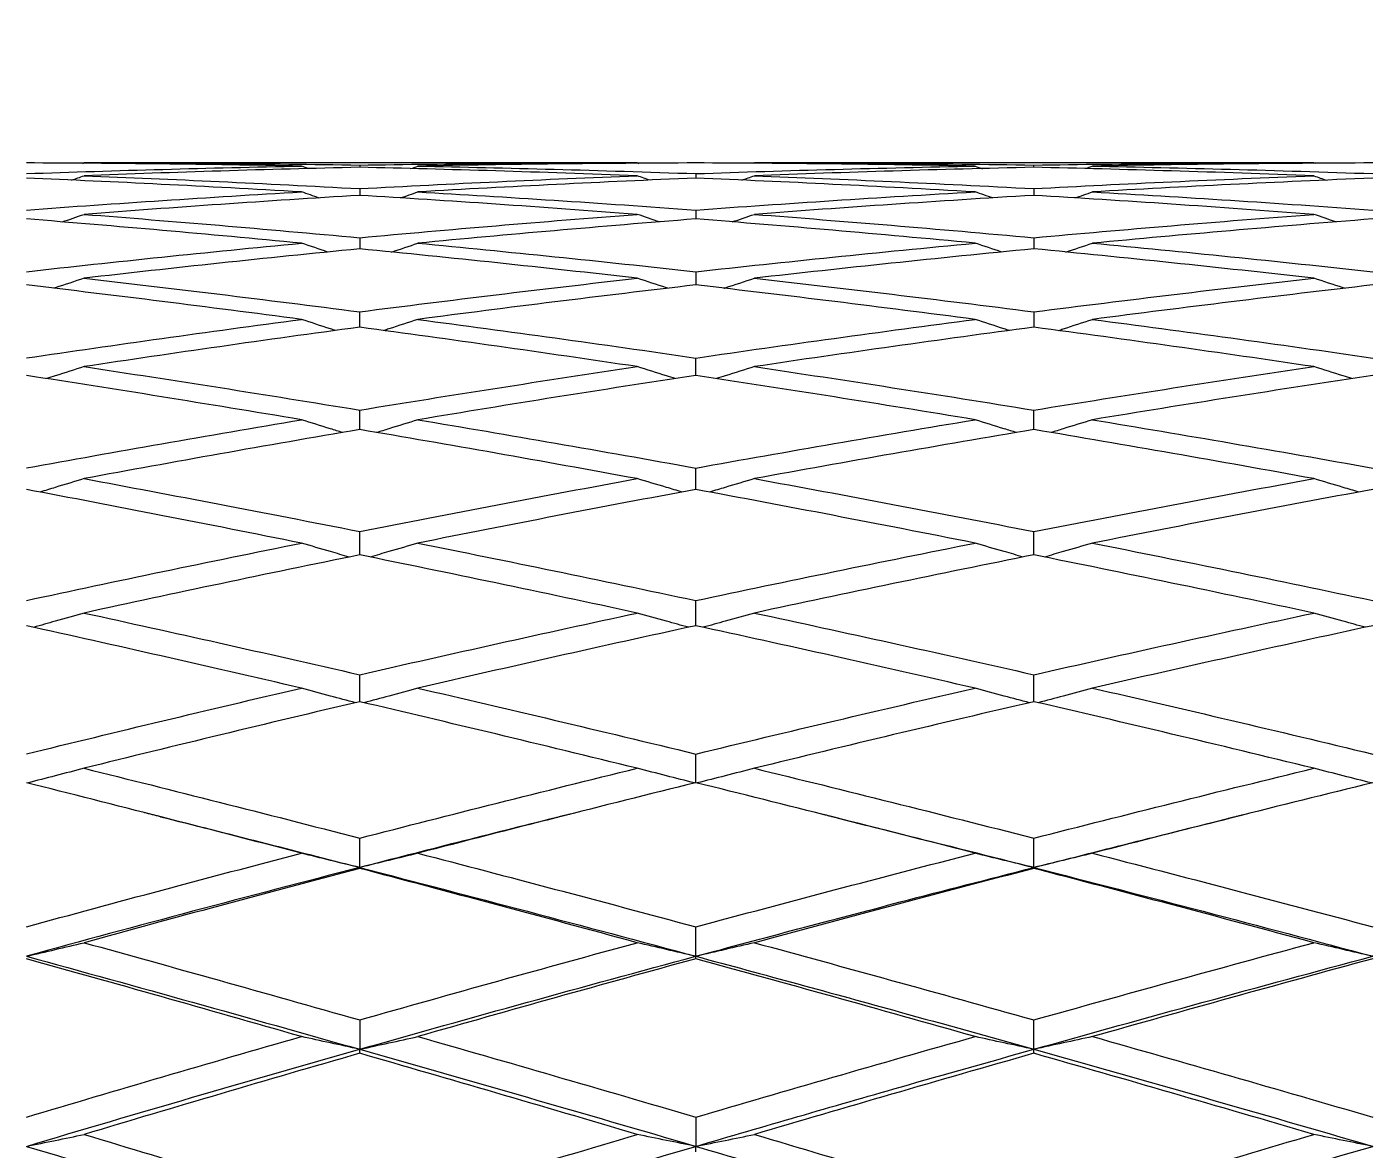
# Model space of a CAD drawing. Extents: x 6453 to 7582, y 0 to 827.
# Drawn here: x 6626.24 to 6636.23, y 227.44 to 235.77 of the extents above; entities that cross this region are included whole.
import ezdxf

# ---------------------------------------------------------------- set-up
doc = ezdxf.new("R2010")
doc.units = 0
doc.header["$LTSCALE"] = 30
doc.header["$MEASUREMENT"] = 0
doc.header["$PDMODE"] = 3
doc.header["$PDSIZE"] = -10
doc.layers.get('0').update_dxf_attribs({"linetype": 'CONTINUOUS'})
doc.layers.get('DEFPOINTS').update_dxf_attribs({"linetype": 'CONTINUOUS'})
doc.layers.add('1', color=7, linetype='CONTINUOUS')
doc.styles.add('Daelim Dimension', font='')
doc.styles.get('Daelim Dimension').set_extended_font_data('나눔고딕')
doc.dimstyles.new('DEFAULT', dxfattribs={"dimscale": 2, "dimtxt": 2, "dimasz": 2, "dimexe": 0, "dimexo": 2, "dimgap": 1, "dimtad": 1, "dimdec": 1, "dimzin": 9, "dimdsep": 46, "dimtxsty": 'Daelim Dimension', "dimcen": 0.5, "dimclrd": 252, "dimclre": 252, "dimclrt": 3, "dimadec": 1, "dimazin": 0, "dimtfac": 1, "dimtdec": 1, "dimtix": 1, "dimtmove": 0, "dimatfit": 3, "dimfxl": 1, "dimtolj": 1, "dimtzin": 1, "dimlwd": 9, "dimlwe": 9, "dimarcsym": 0})

# ---------------------------------------------------------------- blocks, each defined once
blk = doc.blocks.new('*D49')
at = {"color": 5, "lineweight": 9, "ltscale": 0.5, "transparency": 16777216}
for p, q in [((6677.3328, 220.0669), (6628.5483, 268.0055)), ((6604.9219, 241.1087), (6627.1712, 263.7506)), ((6649.4763, 191.7188), (6600.6918, 239.6574))]:
    blk.add_line(p, q, dxfattribs=at)
at = {"color": 5, "ltscale": 0.5, "transparency": 16777216}
for points in [[(6626.6957, 264.2179), (6627.6467, 263.2834), (6629.9748, 266.6037)], [(6604.4464, 241.5759), (6605.3974, 240.6414), (6602.1183, 238.2556)]]:
    blk.add_solid(points, dxfattribs=at)
at = {"layer": 'DEFPOINTS', "color": 0, "ltscale": 0.5, "transparency": 16777216}
for p in [(6629.9748, 266.6037), (6680.1858, 217.2633), (6652.3293, 188.9152)]:
    blk.add_point(p, dxfattribs=at)
at = {"color": 7, "ltscale": 0.5, "transparency": 16777216, "insert": (6610.7629, 257.6217), "char_height": 10, "attachment_point": 5, "rotation": 45.50109, "style": 'Daelim Dimension'}
blk.add_mtext('\\A1;40', dxfattribs=at)

msp = doc.modelspace()

# ---------------------------------------------------------------- linework, layer by layer
at = {"layer": '1', "color": 7, "linetype": 'Continuous', "lineweight": 18}
for p, q in [((6630.7703, 234.7633), (6626.6631, 234.7633)), ((6635.7937, 234.7633), (6631.64, 234.7633))]:
    msp.add_line(p, q, dxfattribs=at)
for points, degree in [([(6628.2772, 234.7393), (6627.9237, 234.7461), (6627.2297, 234.7566), (6626.5617, 234.7614), (6626.2342, 234.7626)], 3), ([(6626.2342, 234.6834), (6626.5696, 234.6953), (6627.2456, 234.7166), (6627.9317, 234.7326), (6628.2772, 234.7393)], 3), ([(6626.6529, 234.7597), (6626.6563, 234.7609), (6626.6597, 234.7621), (6626.6631, 234.7633)], 3), ([(6626.6631, 234.7633), (6626.9913, 234.7633), (6627.6605, 234.7607), (6628.3554, 234.7526), (6628.7093, 234.7469)], 3), ([(6628.7093, 234.7302), (6628.3634, 234.7224), (6627.6765, 234.704), (6626.9993, 234.6805), (6626.6631, 234.6674)], 3), ([(6628.3325, 234.7199), (6628.3141, 234.7264), (6628.2956, 234.7328), (6628.2772, 234.7393)], 3), ([(6628.7093, 234.7469), (6629.0495, 234.7523), (6629.7333, 234.7605), (6630.4235, 234.7633), (6630.7703, 234.7633)], 3), ([(6628.7093, 234.7469), (6628.7093, 234.7414), (6628.7093, 234.7358), (6628.7093, 234.7302)], 3), ([(6630.7703, 234.6674), (6630.4132, 234.6811), (6629.7126, 234.705), (6629.0392, 234.7228), (6628.7093, 234.7302)], 3), ([(6629.0876, 234.7203), (6629.1057, 234.7267), (6629.1238, 234.733), (6629.1418, 234.7393)], 3), ([(6631.205, 234.7626), (6630.8581, 234.7614), (6630.1674, 234.7563), (6629.4827, 234.7459), (6629.1418, 234.7393)], 3), ([(6629.1418, 234.7393), (6629.4723, 234.7329), (6630.1466, 234.7174), (6630.8477, 234.6958), (6631.205, 234.6833)], 3), ([(6630.7703, 234.7633), (6630.7741, 234.7619), (6630.778, 234.7606), (6630.7818, 234.7592)], 3), ([(6633.2781, 234.7393), (6632.9197, 234.7461), (6632.2159, 234.7567), (6631.5376, 234.7615), (6631.205, 234.7626)], 3), ([(6631.205, 234.6833), (6631.5455, 234.6952), (6632.2316, 234.7165), (6632.9276, 234.7326), (6633.2781, 234.7393)], 3), ([(6631.64, 234.7633), (6631.6365, 234.7621), (6631.6331, 234.7609), (6631.6296, 234.7597)], 3), ([(6631.64, 234.7633), (6631.973, 234.7633), (6632.6517, 234.7607), (6633.3559, 234.7526), (6633.7144, 234.7469)], 3), ([(6633.7144, 234.7303), (6633.3641, 234.7224), (6632.668, 234.704), (6631.9811, 234.6805), (6631.64, 234.6674)], 3), ([(6633.2781, 234.7393), (6633.2967, 234.7328), (6633.3153, 234.7264), (6633.3339, 234.72)], 3), ([(6633.7144, 234.7469), (6634.0593, 234.7523), (6634.7507, 234.7605), (6635.4455, 234.7633), (6635.7937, 234.7633)], 3), ([(6633.7144, 234.7303), (6633.7144, 234.7358), (6633.7144, 234.7414), (6633.7144, 234.7469)], 3), ([(6635.7937, 234.6674), (6635.4359, 234.681), (6634.7314, 234.7049), (6634.0496, 234.7227), (6633.7144, 234.7303)], 3), ([(6634.1509, 234.7393), (6634.1327, 234.733), (6634.1144, 234.7266), (6634.0962, 234.7203)], 3), ([(6636.2308, 234.7626), (6635.883, 234.7614), (6635.1885, 234.7564), (6634.4964, 234.7459), (6634.1509, 234.7393)], 3), ([(6634.1509, 234.7393), (6634.4863, 234.7329), (6635.1684, 234.7173), (6635.8729, 234.6958), (6636.2308, 234.6833)], 3), ([(6635.8053, 234.7593), (6635.8015, 234.7606), (6635.7976, 234.7619), (6635.7937, 234.7633)], 3), ([(6628.2772, 234.5478), (6627.9236, 234.5682), (6627.2294, 234.6055), (6626.5616, 234.6362), (6626.2342, 234.65)], 3), ([(6626.5697, 234.6347), (6626.6009, 234.6456), (6626.632, 234.6565), (6626.6631, 234.6674)], 3), ([(6626.6631, 234.6674), (6626.9912, 234.6547), (6627.6603, 234.6262), (6628.3553, 234.5913), (6628.7093, 234.572)], 3), ([(6628.7093, 234.572), (6629.0504, 234.5906), (6629.7349, 234.625), (6630.4244, 234.6542), (6630.7703, 234.6674)], 3), ([(6631.205, 234.6501), (6630.8589, 234.6357), (6630.169, 234.6042), (6629.4835, 234.5675), (6629.1418, 234.5478)], 3), ([(6630.8657, 234.6344), (6630.8338, 234.6454), (6630.802, 234.6564), (6630.7703, 234.6674)], 3), ([(6631.205, 234.6833), (6631.205, 234.6722), (6631.205, 234.6612), (6631.205, 234.6501)], 3), ([(6633.2781, 234.5478), (6632.92, 234.5683), (6632.2164, 234.6055), (6631.5379, 234.6362), (6631.205, 234.6501)], 3), ([(6631.5454, 234.6347), (6631.577, 234.6456), (6631.6085, 234.6565), (6631.64, 234.6674)], 3), ([(6631.64, 234.6674), (6631.9732, 234.6547), (6632.6522, 234.6262), (6633.3562, 234.5912), (6633.7144, 234.572)], 3), ([(6633.7144, 234.572), (6634.0511, 234.5901), (6634.7343, 234.6242), (6635.4373, 234.6539), (6635.7937, 234.6674)], 3), ([(6636.2308, 234.6501), (6635.8741, 234.6353), (6635.1708, 234.6034), (6634.4875, 234.567), (6634.1509, 234.5478)], 3), ([(6635.7937, 234.6674), (6635.8257, 234.6564), (6635.8577, 234.6454), (6635.8897, 234.6343)], 3), ([(6626.2342, 234.4133), (6626.5689, 234.4381), (6627.2441, 234.4854), (6627.9309, 234.5278), (6628.2772, 234.5478)], 3), ([(6628.7093, 234.5222), (6628.3629, 234.5011), (6627.6755, 234.4563), (6626.9988, 234.4068), (6626.6631, 234.3809)], 3), ([(6628.4085, 234.5024), (6628.3647, 234.5175), (6628.3209, 234.5327), (6628.2772, 234.5478)], 3), ([(6628.7093, 234.572), (6628.7093, 234.5554), (6628.7093, 234.5388), (6628.7093, 234.5222)], 3), ([(6630.7703, 234.3809), (6630.4133, 234.408), (6629.7129, 234.4586), (6629.0393, 234.5021), (6628.7093, 234.5222)], 3), ([(6629.0112, 234.5027), (6629.0548, 234.5177), (6629.0984, 234.5328), (6629.1418, 234.5478)], 3), ([(6629.1418, 234.5478), (6629.4724, 234.5288), (6630.1468, 234.4875), (6630.8478, 234.4393), (6631.205, 234.4132)], 3), ([(6631.205, 234.4132), (6631.5391, 234.4376), (6632.2188, 234.4845), (6632.9212, 234.5275), (6633.2781, 234.5478)], 3), ([(6633.7144, 234.5222), (6633.3573, 234.5007), (6632.6545, 234.4554), (6631.9744, 234.4063), (6631.64, 234.3809)], 3), ([(6633.4105, 234.5025), (6633.3663, 234.5176), (6633.3222, 234.5327), (6633.2781, 234.5478)], 3), ([(6633.7144, 234.572), (6633.7144, 234.5554), (6633.7144, 234.5388), (6633.7144, 234.5222)], 3), ([(6635.7937, 234.3809), (6635.4361, 234.4079), (6634.732, 234.4584), (6634.0499, 234.502), (6633.7144, 234.5222)], 3), ([(6634.0192, 234.5028), (6634.0632, 234.5178), (6634.1071, 234.5328), (6634.1509, 234.5478)], 3), ([(6634.1509, 234.5478), (6634.4866, 234.5287), (6635.169, 234.4873), (6635.8732, 234.4391), (6636.2308, 234.4132)], 3), ([(6628.2772, 234.167), (6627.9296, 234.2002), (6627.2415, 234.2633), (6626.5676, 234.3201), (6626.2342, 234.347)], 3), ([(6626.4999, 234.3247), (6626.5544, 234.3434), (6626.6088, 234.3621), (6626.6631, 234.3809)], 3), ([(6626.6631, 234.3809), (6626.9919, 234.3555), (6627.6618, 234.3013), (6628.3561, 234.2401), (6628.7093, 234.2075)], 3), ([(6628.7093, 234.2075), (6629.0412, 234.2381), (6629.7166, 234.2977), (6630.4152, 234.3538), (6630.7703, 234.3809)], 3), ([(6631.205, 234.3471), (6630.8498, 234.3189), (6630.1507, 234.2605), (6629.4743, 234.1987), (6629.1418, 234.167)], 3), ([(6630.9361, 234.3245), (6630.8807, 234.3432), (6630.8254, 234.362), (6630.7703, 234.3809)], 3), ([(6631.205, 234.4132), (6631.205, 234.3912), (6631.205, 234.3691), (6631.205, 234.3471)], 3), ([(6633.2781, 234.167), (6632.9203, 234.2008), (6632.217, 234.2644), (6631.5382, 234.3206), (6631.205, 234.3471)], 3), ([(6631.4747, 234.3248), (6631.5299, 234.3434), (6631.585, 234.3621), (6631.64, 234.3809)], 3), ([(6631.64, 234.3809), (6631.9735, 234.3555), (6632.6528, 234.3014), (6633.3565, 234.2401), (6633.7144, 234.2075)], 3), ([(6633.7144, 234.2075), (6634.05, 234.238), (6634.7322, 234.2977), (6635.4362, 234.3538), (6635.7937, 234.3809)], 3), ([(6636.2308, 234.3471), (6635.873, 234.3189), (6635.1686, 234.2604), (6634.4864, 234.1986), (6634.1509, 234.167)], 3), ([(6635.9603, 234.3245), (6635.9047, 234.3433), (6635.8491, 234.3621), (6635.7937, 234.3809)], 3), ([(6626.2342, 233.9554), (6626.5639, 233.9922), (6627.2341, 234.0645), (6627.9259, 234.1334), (6628.2772, 234.167)], 3), ([(6628.7093, 234.1251), (6628.3564, 234.0902), (6627.6624, 234.0189), (6626.9923, 233.9446), (6626.6631, 233.9068)], 3), ([(6628.4735, 234.1007), (6628.4079, 234.1227), (6628.3425, 234.1448), (6628.2772, 234.167)], 3), ([(6628.7093, 234.2075), (6628.7093, 234.18), (6628.7093, 234.1526), (6628.7093, 234.1251)], 3), ([(6630.7703, 233.9068), (6630.4212, 233.9463), (6629.7287, 234.0221), (6629.0473, 234.0917), (6628.7093, 234.1251)], 3), ([(6628.9459, 234.101), (6629.0114, 234.1229), (6629.0767, 234.1449), (6629.1418, 234.167)], 3), ([(6629.1418, 234.167), (6629.4751, 234.1352), (6630.1523, 234.0683), (6630.8506, 233.9942), (6631.205, 233.9553)], 3), ([(6631.205, 233.9553), (6631.5367, 233.9917), (6632.2139, 234.0637), (6632.9188, 234.1331), (6633.2781, 234.167)], 3), ([(6633.7144, 234.1251), (6633.355, 234.0901), (6632.6498, 234.0184), (6631.972, 233.9443), (6631.64, 233.9068)], 3), ([(6633.4761, 234.1008), (6633.4099, 234.1228), (6633.3439, 234.1449), (6633.2781, 234.167)], 3), ([(6633.7144, 234.2075), (6633.7144, 234.18), (6633.7144, 234.1526), (6633.7144, 234.1251)], 3), ([(6635.7937, 233.9068), (6635.4364, 233.947), (6634.7325, 234.0234), (6634.0502, 234.0924), (6633.7144, 234.1251)], 3), ([(6633.9534, 234.101), (6634.0194, 234.123), (6634.0853, 234.1449), (6634.1509, 234.167)], 3), ([(6634.1509, 234.167), (6634.4869, 234.1353), (6635.1695, 234.0685), (6635.8734, 233.9943), (6636.2308, 233.9552)], 3), ([(6628.2772, 233.6009), (6627.9273, 233.6472), (6627.2369, 233.736), (6626.5653, 233.8177), (6626.2342, 233.8568)], 3), ([(6626.6631, 233.9068), (6626.9932, 233.8689), (6627.6644, 233.7895), (6628.3574, 233.7027), (6628.7093, 233.6574)], 3), ([(6628.7093, 233.6574), (6629.042, 233.7002), (6629.7182, 233.7848), (6630.416, 233.8667), (6630.7703, 233.9068)], 3), ([(6631.205, 233.8569), (6630.8507, 233.8157), (6630.1527, 233.7317), (6629.4753, 233.6449), (6629.1418, 233.6009)], 3), ([(6633.2781, 233.6009), (6632.929, 233.6466), (6632.2344, 233.7348), (6631.5469, 233.8172), (6631.205, 233.8569)], 3), ([(6631.64, 233.9068), (6631.9768, 233.8687), (6632.6594, 233.7892), (6633.3598, 233.7025), (6633.7144, 233.6573)], 3), ([(6633.7144, 233.6573), (6634.063, 233.7017), (6634.7583, 233.7877), (6635.4493, 233.868), (6635.7937, 233.9068)], 3), ([(6636.2308, 233.8569), (6635.8769, 233.816), (6635.1763, 233.7323), (6634.4903, 233.6452), (6634.1509, 233.6009)], 3), ([(6626.2342, 233.3145), (6626.5652, 233.3636), (6627.2368, 233.4605), (6627.9272, 233.5547), (6628.2772, 233.6009)], 3), ([(6628.7093, 233.5432), (6628.3576, 233.4956), (6627.6648, 233.3991), (6626.9934, 233.3002), (6626.6631, 233.2503)], 3), ([(6630.7703, 233.2503), (6630.4204, 233.3024), (6629.727, 233.4033), (6629.0464, 233.4976), (6628.7093, 233.5432)], 3), ([(6629.1418, 233.6009), (6629.477, 233.5567), (6630.156, 233.4649), (6630.8524, 233.3658), (6631.205, 233.3144)], 3), ([(6631.205, 233.3144), (6631.5448, 233.3639), (6632.2301, 233.4613), (6632.9269, 233.555), (6633.2781, 233.6009)], 3), ([(6633.7144, 233.5433), (6633.3649, 233.4965), (6632.6696, 233.4009), (6631.9819, 233.3012), (6631.64, 233.2503)], 3), ([(6635.7937, 233.2503), (6635.4459, 233.3018), (6634.7514, 233.4021), (6634.0596, 233.4971), (6633.7144, 233.5433)], 3), ([(6634.1509, 233.6009), (6634.4894, 233.5567), (6635.1745, 233.4649), (6635.876, 233.3658), (6636.2308, 233.3144)], 3), ([(6626.6631, 233.2503), (6626.9952, 233.2002), (6627.6683, 233.0963), (6628.3593, 232.9851), (6628.7093, 232.9276)], 3), ([(6628.7093, 232.9276), (6629.0459, 232.9829), (6629.726, 233.092), (6630.4199, 233.1981), (6630.7703, 233.2503)], 3), ([(6631.64, 233.2503), (6631.9786, 233.2), (6632.663, 233.0959), (6633.3616, 232.9848), (6633.7144, 232.9275)], 3), ([(6633.7144, 232.9275), (6634.0576, 232.9832), (6634.7473, 233.0928), (6635.4438, 233.1985), (6635.7937, 233.2503)], 3), ([(6628.2772, 232.8559), (6627.9241, 232.9151), (6627.2305, 233.0289), (6626.5621, 233.1342), (6626.2342, 233.1848)], 3), ([(6631.205, 233.1849), (6630.8549, 233.1318), (6630.1609, 233.0237), (6629.4794, 232.9123), (6629.1418, 232.8559)], 3), ([(6633.2781, 232.8559), (6632.9279, 232.9139), (6632.2323, 233.0266), (6631.5458, 233.1332), (6631.205, 233.1849)], 3), ([(6636.2308, 233.185), (6635.8811, 233.1322), (6635.1848, 233.0244), (6634.4945, 232.9127), (6634.1509, 232.8559)], 3), ([(6626.2342, 232.4978), (6626.5642, 232.5582), (6627.2347, 232.6785), (6627.9262, 232.7971), (6628.2772, 232.8559)], 3), ([(6629.1418, 232.8559), (6629.4789, 232.7996), (6630.1599, 232.6836), (6630.8544, 232.5608), (6631.205, 232.4977)], 3), ([(6631.205, 232.4977), (6631.5445, 232.5588), (6632.2296, 232.6797), (6632.9266, 232.7977), (6633.2781, 232.8559)], 3), ([(6634.1509, 232.8559), (6634.4903, 232.7998), (6635.1763, 232.684), (6635.8769, 232.561), (6636.2308, 232.4976)], 3), ([(6628.7093, 232.7829), (6628.3593, 232.7233), (6627.6683, 232.6029), (6626.9952, 232.4804), (6626.6631, 232.4187)], 3), ([(6630.7703, 232.4187), (6630.4131, 232.4841), (6629.7124, 232.6101), (6629.0391, 232.7268), (6628.7093, 232.7829)], 3), ([(6633.7144, 232.783), (6633.3634, 232.7239), (6632.6666, 232.604), (6631.9804, 232.481), (6631.64, 232.4187)], 3), ([(6635.7937, 232.4187), (6635.442, 232.4828), (6634.7436, 232.6074), (6634.0557, 232.7256), (6633.7144, 232.783)], 3), ([(6628.2772, 231.94), (6627.9239, 232.011), (6627.23, 232.1483), (6626.5619, 232.2765), (6626.2342, 232.3384)], 3), ([(6626.6631, 232.4187), (6626.9915, 232.3577), (6627.6608, 232.2315), (6628.3556, 232.0962), (6628.7093, 232.0262)], 3), ([(6628.7093, 232.0262), (6629.0476, 232.0931), (6629.7295, 232.2255), (6630.4216, 232.3549), (6630.7703, 232.4187)], 3), ([(6631.205, 232.3385), (6630.8561, 232.2737), (6630.1634, 232.1423), (6629.4807, 232.0079), (6629.1418, 231.94)], 3), ([(6633.2781, 231.94), (6632.9195, 232.0112), (6632.2153, 232.1487), (6631.5374, 232.2768), (6631.205, 232.3385)], 3), ([(6631.64, 232.4187), (6631.9799, 232.3566), (6632.6656, 232.229), (6633.3629, 232.0948), (6633.7144, 232.026)], 3), ([(6633.7144, 232.026), (6634.0583, 232.0933), (6634.7488, 232.2261), (6635.4445, 232.3552), (6635.7937, 232.4187)], 3), ([(6636.2308, 232.3386), (6635.8818, 232.2741), (6635.1861, 232.1431), (6634.4952, 232.0083), (6634.1509, 231.94)], 3), ([(6626.2342, 231.5142), (6626.5691, 231.5865), (6627.2444, 231.7299), (6627.9311, 231.8705), (6628.2772, 231.94)], 3), ([(6629.1418, 231.94), (6629.4722, 231.8738), (6630.1464, 231.7367), (6630.8476, 231.59), (6631.205, 231.514)], 3), ([(6631.205, 231.514), (6631.5454, 231.5863), (6632.2314, 231.7297), (6632.9275, 231.8704), (6633.2781, 231.94)], 3), ([(6634.1509, 231.94), (6634.4906, 231.8726), (6635.177, 231.7343), (6635.8772, 231.5887), (6636.2308, 231.514)], 3), ([(6628.7093, 231.8526), (6628.3627, 231.7821), (6627.6751, 231.6396), (6626.9986, 231.4943), (6626.6631, 231.4211)], 3), ([(6630.7703, 231.4211), (6630.4131, 231.498), (6629.7125, 231.6466), (6629.0391, 231.7855), (6628.7093, 231.8526)], 3), ([(6633.7144, 231.8528), (6633.3641, 231.7823), (6632.668, 231.6398), (6631.9811, 231.4944), (6631.64, 231.4211)], 3), ([(6635.7937, 231.4211), (6635.4356, 231.4977), (6634.7308, 231.6462), (6634.0493, 231.7854), (6633.7144, 231.8528)], 3), ([(6626.6631, 231.4211), (6626.9913, 231.3494), (6627.6605, 231.2016), (6628.3554, 231.0442), (6628.7093, 230.963)], 3), ([(6628.7093, 230.963), (6629.049, 231.0409), (6629.7322, 231.1952), (6630.423, 231.3463), (6630.7703, 231.4211)], 3), ([(6631.64, 231.4211), (6631.973, 231.3495), (6632.6517, 231.2017), (6633.3559, 231.0442), (6633.7144, 230.9629)], 3), ([(6633.7144, 230.9629), (6634.054, 231.0399), (6634.7402, 231.1934), (6635.4403, 231.3454), (6635.7937, 231.4211)], 3), ([(6628.2772, 230.8633), (6627.9237, 230.9454), (6627.2296, 231.1046), (6626.5617, 231.2543), (6626.2342, 231.3268)], 3), ([(6631.205, 231.327), (6630.8575, 231.2513), (6630.1661, 231.0983), (6629.482, 230.9421), (6629.1418, 230.8633)], 3), ([(6633.2781, 230.8633), (6632.9198, 230.9456), (6632.2159, 231.1049), (6631.5377, 231.2545), (6631.205, 231.327)], 3), ([(6636.2308, 231.327), (6635.8785, 231.2507), (6635.1795, 231.097), (6634.4919, 230.9415), (6634.1509, 230.8633)], 3), ([(6626.2342, 230.3745), (6626.5695, 230.4571), (6627.2454, 230.6213), (6627.9316, 230.7831), (6628.2772, 230.8633)], 3), ([(6629.1418, 230.8633), (6629.4723, 230.7868), (6630.1466, 230.6289), (6630.8477, 230.4609), (6631.205, 230.3743)], 3), ([(6631.205, 230.3743), (6631.5481, 230.4574), (6632.2368, 230.6221), (6632.9302, 230.7835), (6633.2781, 230.8633)], 3), ([(6634.1509, 230.8633), (6634.4864, 230.7864), (6635.1684, 230.6281), (6635.8729, 230.4605), (6636.2308, 230.3742)], 3), ([(6628.7093, 230.7625), (6628.3633, 230.6814), (6627.6762, 230.5178), (6626.9991, 230.3518), (6626.6631, 230.2683)], 3), ([(6630.7703, 230.2683), (6630.4132, 230.3558), (6629.7127, 230.5256), (6629.0392, 230.6852), (6628.7093, 230.7625)], 3), ([(6633.7144, 230.7627), (6633.3665, 230.682), (6632.6729, 230.5189), (6631.9836, 230.3524), (6631.64, 230.2683)], 3), ([(6635.7937, 230.2683), (6635.4359, 230.3555), (6634.7315, 230.5249), (6634.0497, 230.6849), (6633.7144, 230.7627)], 3), ([(6631.205, 230.1568), (6631.205, 230.1931), (6631.205, 230.2656), (6631.205, 230.338), (6631.205, 230.3743)], 3), ([(6626.6631, 230.2683), (6626.9911, 230.1868), (6627.6602, 230.0189), (6628.3552, 229.8412), (6628.7093, 229.7498)], 3), ([(6628.7093, 229.7498), (6629.0461, 229.8367), (6629.7264, 230.0102), (6630.4201, 230.1825), (6630.7703, 230.2683)], 3), ([(6631.64, 230.2683), (6631.9733, 230.1868), (6632.6523, 230.0189), (6633.3562, 229.8411), (6633.7144, 229.7496)], 3), ([(6633.7144, 229.7496), (6634.0592, 229.8377), (6634.7506, 230.0122), (6635.4454, 230.1835), (6635.7937, 230.2683)], 3), ([(6628.2772, 229.6377), (6627.9235, 229.7299), (6627.2293, 229.9094), (6626.5615, 230.0788), (6626.2342, 230.1611)], 3), ([(6631.205, 230.1613), (6630.8552, 230.0748), (6630.1615, 229.9009), (6629.4797, 229.7256), (6629.1418, 229.6377)], 3), ([(6633.2781, 229.6377), (6632.9201, 229.73), (6632.2165, 229.9094), (6631.538, 230.0789), (6631.205, 230.1613)], 3), ([(6636.2308, 230.1613), (6635.8829, 230.0758), (6635.1884, 229.9029), (6634.4963, 229.7266), (6634.1509, 229.6377)], 3), ([(6627.2302, 229.9086), (6627.1123, 229.9385)], 1), ([(6630.273, 229.928), (6630.1633, 229.9006)], 1), ([(6632.263, 229.8971), (6632.1551, 229.924)], 1), ([(6627.2292, 229.9089), (6627.7212, 229.7852), (6628.2146, 229.6594), (6628.7093, 229.5316)], 3), ([(6630.1642, 229.9008), (6629.6782, 229.7797), (6629.1932, 229.6566), (6628.7093, 229.5316)], 3), ([(6633.7144, 229.5316), (6634.1958, 229.6546), (6634.6775, 229.7757), (6635.1594, 229.8949)], 3), ([(6635.2643, 229.921), (6635.1585, 229.8947)], 1), ([(6628.7093, 229.5316), (6628.7093, 229.5679), (6628.7093, 229.6407), (6628.7093, 229.7134), (6628.7093, 229.7498)], 3), ([(6633.7144, 229.5316), (6633.7144, 229.5679), (6633.7144, 229.6406), (6633.7144, 229.7133), (6633.7144, 229.7496)], 3), ([(6626.2342, 229.0911), (6626.5655, 229.1819), (6627.2373, 229.364), (6627.9275, 229.5464), (6628.2772, 229.6377)], 3), ([(6628.7093, 229.5316), (6628.6368, 229.5491), (6628.4923, 229.5844), (6628.3488, 229.6199), (6628.2772, 229.6377)], 3), ([(6629.1418, 229.6377), (6629.0702, 229.6199), (6628.9264, 229.5844), (6628.7818, 229.5492), (6628.7093, 229.5316)], 3), ([(6629.1418, 229.6377), (6629.4724, 229.5516), (6630.1469, 229.3745), (6630.8479, 229.1872), (6631.205, 229.0909)], 3), ([(6631.205, 229.0909), (6631.5449, 229.1825), (6632.2304, 229.3654), (6632.927, 229.5471), (6633.2781, 229.6377)], 3), ([(6633.7144, 229.5316), (6633.6412, 229.5492), (6633.4953, 229.5844), (6633.3504, 229.6199), (6633.2781, 229.6377)], 3), ([(6634.1509, 229.6377), (6634.0786, 229.6199), (6633.9336, 229.5844), (6633.7876, 229.5492), (6633.7144, 229.5316)], 3), ([(6634.1509, 229.6377), (6634.4867, 229.5512), (6635.1691, 229.3736), (6635.8733, 229.1867), (6636.2308, 229.0908)], 3), ([(6628.7093, 229.5316), (6627.8804, 229.3174), (6627.055, 229.0977), (6626.2342, 228.8727)], 3), ([(6628.7093, 229.5245), (6628.3582, 229.4322), (6627.6661, 229.2478), (6626.9941, 229.0644), (6626.6631, 228.9731)], 3), ([(6628.7093, 229.5316), (6629.5381, 229.3174), (6630.3704, 229.0977), (6631.205, 228.8727)], 3), ([(6628.7093, 229.5245), (6628.7093, 229.5257), (6628.7093, 229.5281), (6628.7093, 229.5304), (6628.7093, 229.5316)], 3), ([(6630.7703, 228.9731), (6630.4134, 229.0702), (6629.713, 229.2591), (6629.0394, 229.4377), (6628.7093, 229.5245)], 3), ([(6633.7144, 229.5247), (6633.3635, 229.4334), (6632.6669, 229.2502), (6631.9806, 229.0656), (6631.64, 228.9731)], 3), ([(6633.7144, 229.5316), (6634.5524, 229.3175), (6635.3916, 229.0977), (6636.2308, 228.8727)], 3), ([(6633.7144, 229.5247), (6633.7144, 229.5259), (6633.7144, 229.5282), (6633.7144, 229.5305), (6633.7144, 229.5316)], 3), ([(6635.7937, 228.9731), (6635.4362, 229.0698), (6634.7321, 229.2583), (6634.05, 229.4374), (6633.7144, 229.5247)], 3), ([(6631.205, 228.8727), (6631.205, 228.909), (6631.205, 228.9818), (6631.205, 229.0545), (6631.205, 229.0909)], 3), ([(6626.2342, 228.8727), (6626.3061, 228.8893), (6626.4495, 228.9227), (6626.5921, 228.9563), (6626.6631, 228.9731)], 3), ([(6626.6631, 228.9731), (6626.991, 228.8825), (6627.66, 228.6966), (6628.3551, 228.5004), (6628.7093, 228.3997)], 3), ([(6628.7093, 228.3997), (6629.05, 228.4966), (6629.7342, 228.689), (6630.424, 228.8788), (6630.7703, 228.9731)], 3), ([(6631.205, 228.8727), (6631.132, 228.8893), (6630.9867, 228.9227), (6630.8422, 228.9562), (6630.7703, 228.9731)], 3), ([(6631.64, 228.9731), (6631.5679, 228.9563), (6631.4234, 228.9227), (6631.2779, 228.8893), (6631.205, 228.8727)], 3), ([(6631.64, 228.9731), (6631.9736, 228.8824), (6632.653, 228.6962), (6633.3566, 228.5001), (6633.7144, 228.3995)], 3), ([(6633.7144, 228.3995), (6634.0508, 228.4941), (6634.7338, 228.6844), (6635.437, 228.8766), (6635.7937, 228.9731)], 3), ([(6636.2308, 228.8727), (6636.1575, 228.8893), (6636.0113, 228.9227), (6635.8661, 228.9563), (6635.7937, 228.9731)], 3), ([(6626.2342, 228.8727), (6627.055, 228.6476), (6627.8804, 228.4173), (6628.7093, 228.182)], 3), ([(6628.2772, 228.2764), (6627.9234, 228.3778), (6627.2291, 228.5755), (6626.5614, 228.7629), (6626.2342, 228.8541)], 3), ([(6628.7093, 228.182), (6629.5381, 228.4173), (6630.3704, 228.6476), (6631.205, 228.8727)], 3), ([(6631.205, 228.8543), (6630.8582, 228.7592), (6630.1676, 228.5678), (6629.4828, 228.3739), (6629.1418, 228.2764)], 3), ([(6631.205, 228.8543), (6631.205, 228.8574), (6631.205, 228.8636), (6631.205, 228.8697), (6631.205, 228.8727)], 3), ([(6633.2781, 228.2764), (6632.9204, 228.3777), (6632.2172, 228.5753), (6631.5383, 228.7629), (6631.205, 228.8543)], 3), ([(6633.7144, 228.182), (6634.5524, 228.4173), (6635.3916, 228.6476), (6636.2308, 228.8727)], 3), ([(6636.2308, 228.8544), (6635.8738, 228.757), (6635.1703, 228.5633), (6634.4873, 228.3716), (6634.1509, 228.2764)], 3), ([(6628.7093, 228.3997), (6628.7093, 228.3634), (6628.7093, 228.2908), (6628.7093, 228.2183), (6628.7093, 228.182)], 3), ([(6633.7144, 228.182), (6633.7144, 228.2182), (6633.7144, 228.2908), (6633.7144, 228.3633), (6633.7144, 228.3995)], 3), ([(6626.2342, 227.6781), (6626.5686, 227.7781), (6627.2435, 227.9778), (6627.9306, 228.177), (6628.2772, 228.2764)], 3), ([(6628.7093, 228.182), (6628.6368, 228.1976), (6628.4923, 228.229), (6628.3488, 228.2606), (6628.2772, 228.2764)], 3), ([(6628.7093, 228.182), (6628.7818, 228.1976), (6628.9264, 228.229), (6629.0702, 228.2606), (6629.1418, 228.2764)], 3), ([(6629.1418, 228.2764), (6629.4726, 228.1818), (6630.1473, 227.9875), (6630.8481, 227.7828), (6631.205, 227.6778)], 3), ([(6631.205, 227.6778), (6631.5385, 227.7759), (6632.2175, 227.9739), (6632.9206, 228.1751), (6633.2781, 228.2764)], 3), ([(6633.7144, 228.182), (6633.6412, 228.1976), (6633.4953, 228.229), (6633.3504, 228.2606), (6633.2781, 228.2764)], 3), ([(6634.1509, 228.2764), (6634.0786, 228.2606), (6633.9336, 228.229), (6633.7876, 228.1976), (6633.7144, 228.182)], 3), ([(6634.1509, 228.2764), (6634.487, 228.1812), (6635.1697, 227.9864), (6635.8736, 227.7823), (6636.2308, 227.6778)], 3), ([(6626.2342, 227.4613), (6627.055, 227.7063), (6627.8804, 227.9466), (6628.7093, 228.182)], 3), ([(6628.7093, 228.1521), (6628.3626, 228.0521), (6627.6748, 227.8516), (6626.9984, 227.6503), (6626.6631, 227.5495)], 3), ([(6628.7093, 228.182), (6629.5381, 227.9466), (6630.3704, 227.7063), (6631.205, 227.4613)], 3), ([(6628.7093, 228.1521), (6628.7093, 228.1571), (6628.7093, 228.1671), (6628.7093, 228.177), (6628.7093, 228.182)], 3), ([(6630.7703, 227.5495), (6630.4136, 227.6552), (6629.7135, 227.8612), (6629.0396, 228.0569), (6628.7093, 228.1521)], 3), ([(6633.7144, 228.1523), (6633.3565, 228.0502), (6632.6528, 227.8475), (6631.9735, 227.6482), (6631.64, 227.5495)], 3), ([(6633.7144, 228.182), (6634.5524, 227.9466), (6635.3916, 227.7063), (6636.2308, 227.4613)], 3), ([(6633.7144, 228.1523), (6633.7144, 228.1573), (6633.7144, 228.1672), (6633.7144, 228.1771), (6633.7144, 228.182)], 3), ([(6635.7937, 227.5495), (6635.4365, 227.6547), (6634.7327, 227.8603), (6634.0503, 228.0565), (6633.7144, 228.1523)], 3), ([(6631.205, 227.6778), (6631.205, 227.6418), (6631.205, 227.5696), (6631.205, 227.4974), (6631.205, 227.4613)], 3), ([(6626.2342, 227.4613), (6626.3061, 227.476), (6626.4495, 227.5053), (6626.5921, 227.5348), (6626.6631, 227.5495)], 3), ([(6626.6631, 227.5495), (6626.991, 227.451), (6627.6599, 227.2489), (6628.3551, 227.0365), (6628.7093, 226.9277)], 3), ([(6628.7093, 226.9277), (6629.041, 227.0296), (6629.7162, 227.2352), (6630.415, 227.4442), (6630.7703, 227.5495)], 3), ([(6631.205, 227.4613), (6631.132, 227.476), (6630.9867, 227.5053), (6630.8422, 227.5348), (6630.7703, 227.5495)], 3), ([(6631.205, 227.4613), (6631.2779, 227.476), (6631.4234, 227.5053), (6631.5679, 227.5348), (6631.64, 227.5495)], 3), ([(6631.64, 227.5495), (6631.974, 227.4507), (6632.6537, 227.2483), (6633.3569, 227.0361), (6633.7144, 226.9275)], 3), ([(6633.7144, 226.9275), (6634.0556, 227.0311), (6634.7434, 227.2385), (6635.4418, 227.4459), (6635.7937, 227.5495)], 3), ([(6636.2308, 227.4613), (6636.1575, 227.476), (6636.0113, 227.5053), (6635.8661, 227.5348), (6635.7937, 227.5495)], 3), ([(6626.2342, 227.4613), (6627.055, 227.2164), (6627.8804, 226.9667), (6628.7093, 226.7127)], 3), ([(6628.7093, 226.7127), (6629.5381, 226.9667), (6630.3704, 227.2164), (6631.205, 227.4613)], 3), ([(6631.205, 227.4203), (6631.205, 227.4272), (6631.205, 227.4409), (6631.205, 227.4546), (6631.205, 227.4613)], 3), ([(6633.7144, 226.7128), (6634.5524, 226.9667), (6635.3916, 227.2164), (6636.2308, 227.4613)], 3)]:
    msp.add_open_spline(points, degree=degree, dxfattribs=at)
for points, knots in [([(6631.205, 233.9553), (6631.205, 233.9234), (6631.205, 233.8906), (6631.205, 233.8578), (6631.205, 233.8569)], [0, 0, 0, 0, 0.971554, 1, 1, 1, 1]), ([(6626.6631, 233.9068), (6626.5921, 233.8829), (6626.5173, 233.8579), (6626.4423, 233.833), (6626.4388, 233.8318)], [0, 0, 0, 0, 0.95346, 1, 1, 1, 1]), ([(6630.997, 233.8319), (6630.9936, 233.833), (6630.9178, 233.8579), (6630.8422, 233.8829), (6630.7703, 233.9068)], [0, 0, 0, 0, 0.044262, 1, 1, 1, 1]), ([(6631.4132, 233.832), (6631.4165, 233.8331), (6631.4923, 233.858), (6631.5679, 233.8829), (6631.64, 233.9068)], [0, 0, 0, 0, 0.043891, 1, 1, 1, 1]), ([(6636.0215, 233.832), (6636.0182, 233.8331), (6635.942, 233.8579), (6635.8661, 233.8829), (6635.7937, 233.9068)], [0, 0, 0, 0, 0.043661, 1, 1, 1, 1]), ([(6628.7093, 233.5432), (6628.7093, 233.5485), (6628.7093, 233.5866), (6628.7093, 233.6246), (6628.7093, 233.6574)], [0, 0, 0, 0, 0.139689, 1, 1, 1, 1]), ([(6633.7144, 233.6573), (6633.7144, 233.6246), (6633.7144, 233.5866), (6633.7144, 233.5485), (6633.7144, 233.5433)], [0, 0, 0, 0, 0.861093, 1, 1, 1, 1]), ([(6628.5308, 233.5183), (6628.5181, 233.5225), (6628.4333, 233.5499), (6628.3488, 233.5775), (6628.2772, 233.6009)], [0, 0, 0, 0, 0.150337, 1, 1, 1, 1]), ([(6629.1418, 233.6009), (6629.0702, 233.5775), (6628.9857, 233.55), (6628.9009, 233.5225), (6628.8882, 233.5184)], [0, 0, 0, 0, 0.8505, 1, 1, 1, 1]), ([(6633.5339, 233.5184), (6633.5211, 233.5225), (6633.4356, 233.55), (6633.3504, 233.5775), (6633.2781, 233.6009)], [0, 0, 0, 0, 0.149388, 1, 1, 1, 1]), ([(6633.895, 233.5185), (6633.9078, 233.5226), (6633.9934, 233.55), (6634.0786, 233.5775), (6634.1509, 233.6009)], [0, 0, 0, 0, 0.149299, 1, 1, 1, 1]), ([(6626.6631, 233.2503), (6626.5921, 233.2274), (6626.4994, 233.1976), (6626.4063, 233.1679), (6626.3848, 233.1611)], [0, 0, 0, 0, 0.768991, 1, 1, 1, 1]), ([(6631.0521, 233.1611), (6631.0304, 233.1679), (6630.9361, 233.1976), (6630.8422, 233.2274), (6630.7703, 233.2503)], [0, 0, 0, 0, 0.230603, 1, 1, 1, 1]), ([(6631.205, 233.1849), (6631.205, 233.1946), (6631.205, 233.2377), (6631.205, 233.2809), (6631.205, 233.3144)], [0, 0, 0, 0, 0.22334, 1, 1, 1, 1]), ([(6631.64, 233.2503), (6631.5679, 233.2274), (6631.474, 233.1976), (6631.3798, 233.168), (6631.3581, 233.1612)], [0, 0, 0, 0, 0.769935, 1, 1, 1, 1]), ([(6636.077, 233.1611), (6636.0551, 233.168), (6635.9604, 233.1976), (6635.8661, 233.2274), (6635.7937, 233.2503)], [0, 0, 0, 0, 0.230177, 1, 1, 1, 1]), ([(6628.7093, 232.7829), (6628.7093, 232.7969), (6628.7093, 232.8451), (6628.7093, 232.8934), (6628.7093, 232.9276)], [0, 0, 0, 0, 0.290151, 1, 1, 1, 1]), ([(6633.7144, 232.783), (6633.7144, 232.797), (6633.7144, 232.8451), (6633.7144, 232.8933), (6633.7144, 232.9275)], [0, 0, 0, 0, 0.289723, 1, 1, 1, 1]), ([(6628.5832, 232.7609), (6628.5529, 232.7702), (6628.4506, 232.8018), (6628.3488, 232.8335), (6628.2772, 232.8559)], [0, 0, 0, 0, 0.295169, 1, 1, 1, 1]), ([(6629.1418, 232.8559), (6629.0702, 232.8335), (6628.9683, 232.8019), (6628.8659, 232.7703), (6628.8357, 232.761)], [0, 0, 0, 0, 0.705281, 1, 1, 1, 1]), ([(6633.5867, 232.761), (6633.5563, 232.7703), (6633.4531, 232.8018), (6633.3504, 232.8335), (6633.2781, 232.8559)], [0, 0, 0, 0, 0.294487, 1, 1, 1, 1]), ([(6634.1509, 232.8559), (6634.0786, 232.8335), (6633.9759, 232.8019), (6633.8727, 232.7703), (6633.8423, 232.7611)], [0, 0, 0, 0, 0.705795, 1, 1, 1, 1]), ([(6631.205, 232.3385), (6631.205, 232.3568), (6631.205, 232.4098), (6631.205, 232.4629), (6631.205, 232.4977)], [0, 0, 0, 0, 0.343818, 1, 1, 1, 1]), ([(6626.6631, 232.4187), (6626.5921, 232.397), (6626.4828, 232.3637), (6626.3729, 232.3305), (6626.3347, 232.319)], [0, 0, 0, 0, 0.65201, 1, 1, 1, 1]), ([(6631.1027, 232.3191), (6631.064, 232.3306), (6630.9529, 232.3637), (6630.8422, 232.397), (6630.7703, 232.4187)], [0, 0, 0, 0, 0.347218, 1, 1, 1, 1]), ([(6631.64, 232.4187), (6631.5679, 232.397), (6631.4573, 232.3637), (6631.3461, 232.3306), (6631.3074, 232.3192)], [0, 0, 0, 0, 0.653075, 1, 1, 1, 1]), ([(6636.1278, 232.3191), (6636.089, 232.3306), (6635.9773, 232.3637), (6635.8661, 232.397), (6635.7937, 232.4187)], [0, 0, 0, 0, 0.346899, 1, 1, 1, 1]), ([(6628.7093, 231.8527), (6628.7093, 231.8752), (6628.7093, 231.933), (6628.7093, 231.9908), (6628.7093, 232.0262)], [0, 0, 0, 0, 0.389186, 1, 1, 1, 1]), ([(6633.7144, 231.8527), (6633.7144, 231.8752), (6633.7144, 231.933), (6633.7144, 231.9907), (6633.7144, 232.026)], [0, 0, 0, 0, 0.388892, 1, 1, 1, 1]), ([(6628.6318, 231.8365), (6628.5853, 231.85), (6628.4667, 231.8844), (6628.3488, 231.9189), (6628.2772, 231.94)], [0, 0, 0, 0, 0.391416, 1, 1, 1, 1]), ([(6629.1418, 231.94), (6629.0702, 231.919), (6628.9521, 231.8844), (6628.8335, 231.85), (6628.787, 231.8366)], [0, 0, 0, 0, 0.608804, 1, 1, 1, 1]), ([(6633.6359, 231.8366), (6633.589, 231.8501), (6633.4694, 231.8844), (6633.3504, 231.9189), (6633.2781, 231.94)], [0, 0, 0, 0, 0.390893, 1, 1, 1, 1]), ([(6634.1509, 231.94), (6634.0786, 231.9189), (6633.9596, 231.8844), (6633.8399, 231.8501), (6633.793, 231.8366)], [0, 0, 0, 0, 0.609013, 1, 1, 1, 1]), ([(6626.6631, 231.4211), (6626.5921, 231.4008), (6626.4672, 231.3653), (6626.3417, 231.3299), (6626.2878, 231.3147)], [0, 0, 0, 0, 0.570939, 1, 1, 1, 1]), ([(6631.1503, 231.3148), (6631.0957, 231.3299), (6630.9686, 231.3653), (6630.8422, 231.4007), (6630.7703, 231.4211)], [0, 0, 0, 0, 0.428571, 1, 1, 1, 1]), ([(6631.205, 231.327), (6631.205, 231.3536), (6631.205, 231.416), (6631.205, 231.4783), (6631.205, 231.514)], [0, 0, 0, 0, 0.427212, 1, 1, 1, 1]), ([(6631.64, 231.4211), (6631.5679, 231.4008), (6631.4415, 231.3653), (6631.3143, 231.33), (6631.2597, 231.3148)], [0, 0, 0, 0, 0.571561, 1, 1, 1, 1]), ([(6636.1758, 231.3148), (6636.1209, 231.3299), (6635.9932, 231.3653), (6635.8661, 231.4007), (6635.7937, 231.4211)], [0, 0, 0, 0, 0.428449, 1, 1, 1, 1]), ([(6628.7093, 230.7625), (6628.7093, 230.7933), (6628.7093, 230.8602), (6628.7093, 230.927), (6628.7093, 230.963)], [0, 0, 0, 0, 0.460635, 1, 1, 1, 1]), ([(6633.7144, 230.7627), (6633.7144, 230.7934), (6633.7144, 230.8601), (6633.7144, 230.9269), (6633.7144, 230.9629)], [0, 0, 0, 0, 0.460244, 1, 1, 1, 1]), ([(6628.6781, 230.7551), (6628.6161, 230.7716), (6628.482, 230.8076), (6628.3488, 230.8438), (6628.2772, 230.8633)], [0, 0, 0, 0, 0.461316, 1, 1, 1, 1]), ([(6629.1418, 230.8633), (6629.0702, 230.8438), (6628.9368, 230.8077), (6628.8026, 230.7717), (6628.7406, 230.7551)], [0, 0, 0, 0, 0.538757, 1, 1, 1, 1]), ([(6633.6826, 230.7552), (6633.6201, 230.7717), (6633.4848, 230.8077), (6633.3504, 230.8438), (6633.2781, 230.8633)], [0, 0, 0, 0, 0.460917, 1, 1, 1, 1]), ([(6634.1509, 230.8633), (6634.0786, 230.8438), (6633.9441, 230.8077), (6633.8088, 230.7717), (6633.7462, 230.7552)], [0, 0, 0, 0, 0.539056, 1, 1, 1, 1]), ([(6626.6631, 230.2683), (6626.5921, 230.2497), (6626.4523, 230.2131), (6626.3116, 230.1768), (6626.2425, 230.159)], [0, 0, 0, 0, 0.50979, 1, 1, 1, 1]), ([(6631.1961, 230.1591), (6631.1262, 230.1768), (6630.9838, 230.2131), (6630.8422, 230.2496), (6630.7703, 230.2683)], [0, 0, 0, 0, 0.489706, 1, 1, 1, 1]), ([(6631.64, 230.2683), (6631.5679, 230.2496), (6631.4263, 230.2132), (6631.2838, 230.1768), (6631.2138, 230.1591)], [0, 0, 0, 0, 0.510302, 1, 1, 1, 1]), ([(6636.2218, 230.1591), (6636.1515, 230.1768), (6636.0084, 230.2131), (6635.8661, 230.2496), (6635.7937, 230.2683)], [0, 0, 0, 0, 0.489543, 1, 1, 1, 1]), ([(6632.2622, 229.8973), (6632.4158, 229.8592), (6632.8995, 229.7386), (6633.3838, 229.6161), (6633.7144, 229.5316)], [0, 0, 0, 0, 0.31773, 1, 1, 1, 1]), ([(6631.205, 228.8727), (6631.7103, 229.009), (6632.5463, 229.2308), (6633.3838, 229.4471), (6633.7144, 229.5316)], [0, 0, 0, 0, 0.605509, 1, 1, 1, 1]), ([(6631.205, 228.8727), (6631.7103, 228.7364), (6632.5463, 228.5082), (6633.3838, 228.2748), (6633.7144, 228.182)], [0, 0, 0, 0, 0.605509, 1, 1, 1, 1]), ([(6631.205, 227.4613), (6631.7103, 227.6097), (6632.5463, 227.8519), (6633.3838, 228.0892), (6633.7144, 228.182)], [0, 0, 0, 0, 0.605509, 1, 1, 1, 1]), ([(6631.205, 227.4613), (6631.7103, 227.313), (6632.5463, 227.0652), (6633.3838, 226.813), (6633.7144, 226.7128)], [0, 0, 0, 0, 0.605509, 1, 1, 1, 1])]:
    msp.add_open_spline(points, degree=3, knots=knots, dxfattribs=at)

# ---------------------------------------------------------------- dimensions: what is measured, and where the dimension line sits
at = {"color": 5, "ltscale": 0.5}
dim = msp.add_aligned_dim(p1=(6652.3293, 188.9152), p2=(6680.1858, 217.2633), distance=70.3962, dimstyle='DEFAULT', override={"dimtxt": 5, "dimexe": 1, "dimdec": 0, "dimclrd": 5, "dimclre": 5, "dimclrt": 7}, dxfattribs=at)
dim.commit()
dim.dimension.update_dxf_attribs({"geometry": '*D49', "text_midpoint": (6610.7629, 257.6217)})

doc.saveas('drawing.dxf')
